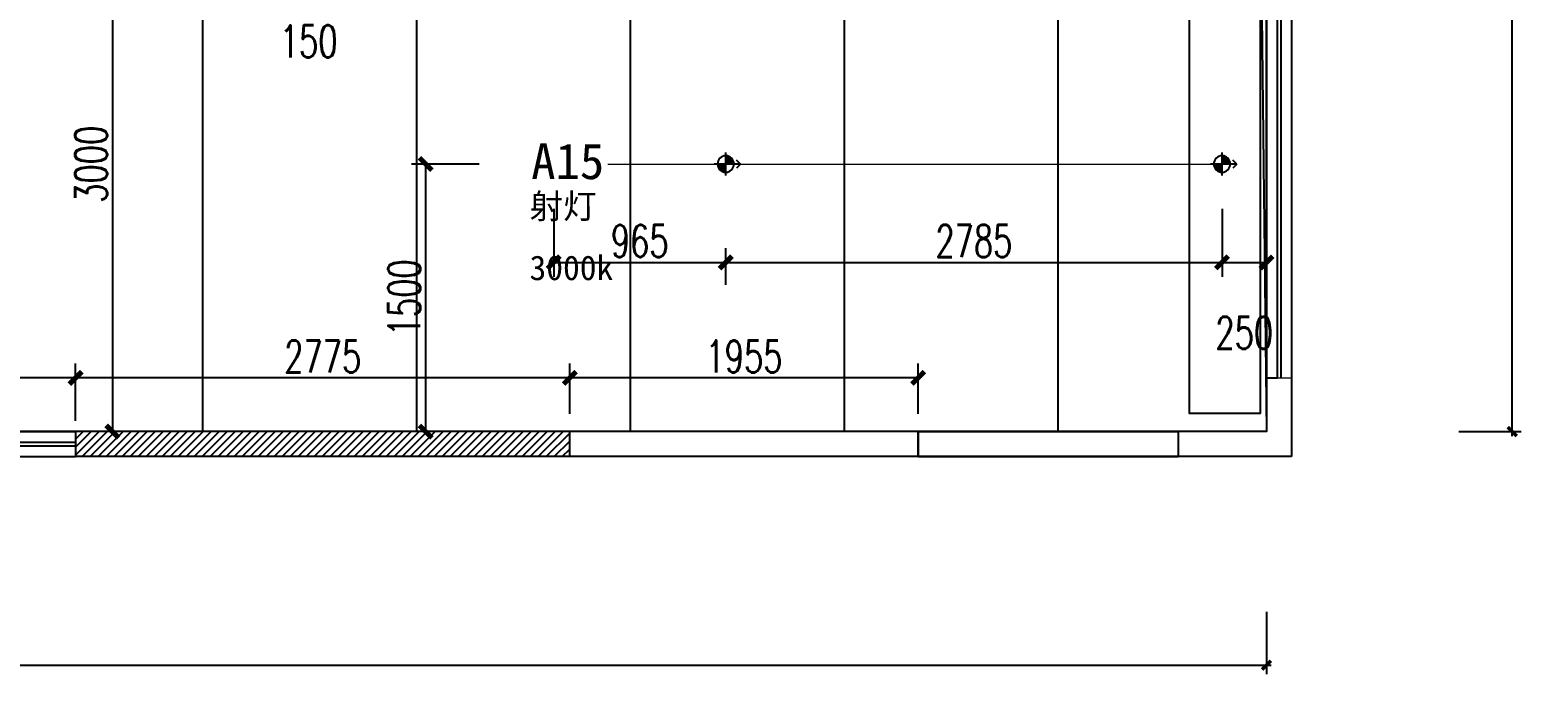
# Model space of a CAD drawing. Header units: millimetres. Extents: x 5625199 to 7433318, y -3316392 to -2552493.
# Drawn here: x 5920079 to 5928448, y -2599390 to -2595776 of the extents above; entities that cross this region are included whole.
import ezdxf

# ---------------------------------------------------------------- set-up
doc = ezdxf.new("R2010")
doc.units = ezdxf.units.MM
doc.header["$PDMODE"] = 35
doc.header["$PDSIZE"] = -10
for name, color, linetype in [('250', 250, 'Continuous'), ('8', 8, 'Continuous'), ('PL-地坪线', 8, 'Continuous'), ('PL-天花', 30, 'Continuous'), ('PL-新建墙体', 5, 'Continuous'), ('PL-新建墙体尺寸', 155, 'Continuous'), ('PL-活动家具', 15, 'Continuous'), ('PL-灯具', 2, 'Continuous'), ('PL-灯具尺寸', 155, 'Continuous'), ('开关', 1, 'Continuous')]:
    doc.layers.add(name, color=color, linetype=linetype)
doc.styles.add('MFD-英文', font='stylu.ttf')
doc.styles.add('STYLE2', font='simhei.ttf')
doc.styles.add('标注-尺寸', font='simplex.shx', dxfattribs={"width": 0.7})
doc.dimstyles.new('100', dxfattribs={"dimtxt": 180, "dimasz": 70, "dimexe": 80, "dimexo": 100, "dimgap": 30, "dimtad": 1, "dimdec": 0, "dimrnd": 5, "dimdsep": 46, "dimtxsty": '标注-尺寸', "dimblk": 'ARCHTICK', "dimcen": 0.2, "dimdle": 5, "dimclrd": 8, "dimclre": 8, "dimclrt": 2, "dimadec": 0, "dimazin": 0, "dimtfac": 1, "dimtdec": 0, "dimtmove": 2, "dimatfit": 3, "dimldrblk": 'ccccc', "dimfxl": 300, "dimfxlon": 1, "dimtolj": 1, "dimtzin": 0, "dimarcsym": 0})
doc.dimstyles.new('MS55', dxfattribs={"dimscale": 0, "dimtxt": 5, "dimasz": 1, "dimexe": 1, "dimexo": 0.8, "dimgap": 1, "dimtad": 1, "dimdec": 0, "dimrnd": 5, "dimdsep": 46, "dimtxsty": '标注-尺寸', "dimblk": 'ARCHTICK', "dimcen": 0, "dimdle": 0.5, "dimclrd": 256, "dimclre": 256, "dimclrt": 50, "dimadec": 0, "dimazin": 0, "dimtfac": 1, "dimtdec": 0, "dimtix": 1, "dimtofl": 0, "dimtmove": 2, "dimatfit": 3, "dimldrblk": 'jt2', "dimfxl": 6, "dimfxlon": 1, "dimtvp": 1, "dimtolj": 1, "dimtzin": 0, "dimarcsym": 0})

# ---------------------------------------------------------------- blocks, each defined once
blk = doc.blocks.new('黑石hei10.cn06063789')
h = blk.add_hatch(color=8)
h.paths.add_polyline_path([(0, 42), (30, 42, 0.414214), (0, 72)])
h.paths.add_polyline_path([(0, 42), (-30, 42, 0.414214), (0, 12)])
at = {"color": 0}
for p, q in [((0, 96), (-14.6, 81.4)), ((0, 96), (0, 0)), ((0, 96), (14.6, 81.4)), ((-42, 42), (42, 42))]:
    blk.add_line(p, q, dxfattribs=at)
blk.add_circle((0, 42), 30, dxfattribs=at)
blk = doc.blocks.new('*U65')
at = {"layer": 'PL-灯具'}
blk.add_blockref('黑石hei10.cn06063789', (0, -42), dxfattribs=at)
blk = doc.blocks.new('_ArchTick')
at = {"color": 0, "linetype": 'ByBlock', "const_width": 0.4}
blk.add_lwpolyline([(-0.5, -0.5), (0.5, 0.5)], dxfattribs=at)
blk = doc.blocks.new('*D127')
at = {"layer": 'Defpoints', "color": 0, "transparency": 16777216}
for p in [(5923018.8, -2595879.3), (5923984.2, -2597080.3), (5923984.2, -2597306.2)]:
    blk.add_point(p, dxfattribs=at)
at = {"layer": 'PL-灯具尺寸', "color": 8, "lineweight": -2, "ltscale": 500, "transparency": 16777216}
for p, q in [((5923018.8, -2596780.3), (5923018.8, -2597160.3)), ((5923013.8, -2597080.3), (5923989.2, -2597080.3)), ((5923984.2, -2597206.2), (5923984.2, -2597000.3))]:
    blk.add_line(p, q, dxfattribs=at)
at = {"layer": 'PL-灯具尺寸', "color": 8, "linetype": 'ByBlock', "lineweight": -2, "transparency": 16777216, "xscale": 70, "yscale": 70, "zscale": 70, "rotation": 180}
blk.add_blockref('_ArchTick', (5923018.8, -2597080.3), dxfattribs=at)
at = {"layer": 'PL-灯具尺寸', "color": 8, "linetype": 'ByBlock', "lineweight": -2, "transparency": 16777216, "xscale": 70, "yscale": 70, "zscale": 70}
blk.add_blockref('_ArchTick', (5923984.2, -2597080.3), dxfattribs=at)
at = {"layer": 'PL-灯具尺寸', "color": 2, "ltscale": 500, "transparency": 16777216, "insert": (5923501.5, -2596960.3), "char_height": 180, "attachment_point": 5, "style": '标注-尺寸'}
blk.add_mtext('\\A1;965', dxfattribs=at)
blk = doc.blocks.new('ccccc')
h = blk.add_hatch(color=44)
h.dxf.hatch_style = 1
h.paths.add_polyline_path([(-1.71, -1.12), (-1.35, -1.47), (0, 0), (-1.35, 1.47), (-1.71, 1.12), (-0.42, 0)])
at = {"color": 44}
for p, q in [((-1.35, 1.47), (-1.71, 1.12)), ((0, 0), (-1.35, 1.47)), ((-0.42, 0), (-5.07, 0)), ((-1.71, 1.12), (-0.42, 0)), ((-1.71, -1.12), (-0.42, 0)), ((0, 0), (-1.35, -1.47)), ((-1.35, -1.47), (-1.71, -1.12))]:
    blk.add_line(p, q, dxfattribs=at)
blk = doc.blocks.new('*D128')
at = {"layer": 'Defpoints', "color": 0, "transparency": 16777216}
for p in [(5926769.2, -2596528.4), (5926769.2, -2597080.3), (5923984.2, -2597306.2)]:
    blk.add_point(p, dxfattribs=at)
at = {"layer": 'PL-灯具尺寸', "color": 8, "lineweight": -2, "ltscale": 500, "transparency": 16777216}
for p, q in [((5926769.2, -2596780.3), (5926769.2, -2597160.3)), ((5923979.2, -2597080.3), (5926774.2, -2597080.3)), ((5923984.2, -2597206.2), (5923984.2, -2597000.3))]:
    blk.add_line(p, q, dxfattribs=at)
at = {"layer": 'PL-灯具尺寸', "color": 8, "linetype": 'ByBlock', "lineweight": -2, "transparency": 16777216, "xscale": 70, "yscale": 70, "zscale": 70, "rotation": 180}
blk.add_blockref('_ArchTick', (5923984.2, -2597080.3), dxfattribs=at)
at = {"layer": 'PL-灯具尺寸', "color": 8, "linetype": 'ByBlock', "lineweight": -2, "transparency": 16777216, "xscale": 70, "yscale": 70, "zscale": 70}
blk.add_blockref('_ArchTick', (5926769.2, -2597080.3), dxfattribs=at)
at = {"layer": 'PL-灯具尺寸', "color": 2, "ltscale": 500, "transparency": 16777216, "insert": (5925376.7, -2596960.3), "char_height": 180, "attachment_point": 5, "style": '标注-尺寸'}
blk.add_mtext('\\A1;2785', dxfattribs=at)
blk = doc.blocks.new('*D129')
at = {"layer": 'Defpoints', "color": 0, "transparency": 16777216}
for p in [(5926769.2, -2596528.4), (5927018.9, -2597056.2), (5927018.9, -2597080.3)]:
    blk.add_point(p, dxfattribs=at)
at = {"layer": 'PL-灯具尺寸', "color": 8, "lineweight": -2, "ltscale": 500, "transparency": 16777216}
for p, q in [((5926769.2, -2596780.3), (5926769.2, -2597160.3)), ((5926764.2, -2597080.3), (5927023.9, -2597080.3)), ((5927018.9, -2597080.3), (5927018.9, -2597160.3))]:
    blk.add_line(p, q, dxfattribs=at)
at = {"layer": 'PL-灯具尺寸', "color": 8, "linetype": 'ByBlock', "lineweight": -2, "transparency": 16777216, "xscale": 70, "yscale": 70, "zscale": 70, "rotation": 180}
blk.add_blockref('_ArchTick', (5926769.2, -2597080.3), dxfattribs=at)
at = {"layer": 'PL-灯具尺寸', "color": 8, "linetype": 'ByBlock', "lineweight": -2, "transparency": 16777216, "xscale": 70, "yscale": 70, "zscale": 70}
blk.add_blockref('_ArchTick', (5927018.9, -2597080.3), dxfattribs=at)
at = {"layer": 'PL-灯具尺寸', "color": 2, "ltscale": 500, "transparency": 16777216, "insert": (5926894.1, -2597475.3), "char_height": 180, "attachment_point": 5, "style": '标注-尺寸'}
blk.add_mtext('\\A1;250', dxfattribs=at)
blk = doc.blocks.new('*D1228')
at = {"layer": '8', "lineweight": -2, "ltscale": 500, "transparency": 16777216}
for p, q in [((5928397.7, -2598054.5), (5928397.7, -2580084.3)), ((5928097.7, -2580109.3), (5928447.7, -2580109.3)), ((5928097.7, -2598029.5), (5928447.7, -2598029.5))]:
    blk.add_line(p, q, dxfattribs=at)
at = {"layer": 'Defpoints', "color": 0, "transparency": 16777216}
for p in [(5926888.1, -2580109.3), (5928397.7, -2580109.3), (5926771, -2598029.5)]:
    blk.add_point(p, dxfattribs=at)
at = {"layer": '8', "linetype": 'ByBlock', "lineweight": -2, "transparency": 16777216, "xscale": 50.00000000000001, "yscale": 50.00000000000001, "zscale": 50.00000000000001}
for p, rotation in [((5928397.7, -2580109.3), 90), ((5928397.7, -2598029.5), 270)]:
    blk.add_blockref('_ArchTick', p, dxfattribs=dict(at, rotation=rotation))
at = {"layer": '8', "color": 50, "ltscale": 500, "transparency": 16777216, "insert": (5928222.7, -2589069.4), "char_height": 250, "attachment_point": 5, "rotation": 90, "style": '标注-尺寸'}
blk.add_mtext('\\A1;17920', dxfattribs=at)
blk = doc.blocks.new('jt2')
at = {"ltscale": 0.1}
blk.add_line((0, 0), (-1, 0), dxfattribs=at)
at = {"color": 6, "ltscale": 0.1}
blk.add_lwpolyline([(-1.22, 1.26), (-0.72, 1.5), (0.02, 0), (-0.72, -1.5), (-1.22, -1.26), (0, 0), (-1.22, 1.26)], dxfattribs=at)
blk = doc.blocks.new('*D1231')
at = {"layer": '8', "lineweight": -2, "ltscale": 500, "transparency": 16777216}
for p, q in [((5900849.4, -2599040.3), (5900849.4, -2599390.3)), ((5927019, -2599040.3), (5927019, -2599390.3)), ((5900824.4, -2599340.3), (5927044, -2599340.3))]:
    blk.add_line(p, q, dxfattribs=at)
at = {"layer": 'Defpoints', "color": 0, "transparency": 16777216}
for p in [(5900849.4, -2594171.5), (5927019, -2598029.5), (5927019, -2599340.3)]:
    blk.add_point(p, dxfattribs=at)
at = {"layer": '8', "linetype": 'ByBlock', "lineweight": -2, "transparency": 16777216, "xscale": 50.00000000000001, "yscale": 50.00000000000001, "zscale": 50.00000000000001, "rotation": 180}
blk.add_blockref('_ArchTick', (5900849.4, -2599340.3), dxfattribs=at)
at = {"layer": '8', "linetype": 'ByBlock', "lineweight": -2, "transparency": 16777216, "xscale": 50.00000000000001, "yscale": 50.00000000000001, "zscale": 50.00000000000001}
blk.add_blockref('_ArchTick', (5927019, -2599340.3), dxfattribs=at)
at = {"layer": '8', "color": 50, "ltscale": 500, "transparency": 16777216, "insert": (5913934.2, -2599165.3), "char_height": 250, "attachment_point": 5, "style": '标注-尺寸'}
blk.add_mtext('\\A1;26170', dxfattribs=at)
blk = doc.blocks.new('*D1303')
at = {"layer": 'Defpoints', "color": 0, "transparency": 16777216}
for p in [(5923109.4, -2597728), (5923109.4, -2598029.5), (5925063.9, -2598029.5)]:
    blk.add_point(p, dxfattribs=at)
at = {"layer": 'PL-新建墙体尺寸', "color": 8, "lineweight": -2, "ltscale": 500, "transparency": 16777216}
for p, q in [((5923109.4, -2597929.5), (5923109.4, -2597648)), ((5925063.9, -2597929.5), (5925063.9, -2597648)), ((5925068.9, -2597728), (5923104.4, -2597728))]:
    blk.add_line(p, q, dxfattribs=at)
at = {"layer": 'PL-新建墙体尺寸', "color": 8, "linetype": 'ByBlock', "lineweight": -2, "transparency": 16777216, "xscale": 70, "yscale": 70, "zscale": 70, "rotation": 180}
blk.add_blockref('_ArchTick', (5923109.4, -2597728), dxfattribs=at)
at = {"layer": 'PL-新建墙体尺寸', "color": 8, "linetype": 'ByBlock', "lineweight": -2, "transparency": 16777216, "xscale": 70, "yscale": 70, "zscale": 70}
blk.add_blockref('_ArchTick', (5925063.9, -2597728), dxfattribs=at)
at = {"layer": 'PL-新建墙体尺寸', "color": 2, "ltscale": 500, "transparency": 16777216, "insert": (5924086.7, -2597608), "char_height": 180, "attachment_point": 5, "style": '标注-尺寸'}
blk.add_mtext('\\A1;1955', dxfattribs=at)
blk = doc.blocks.new('*D1304')
at = {"layer": 'Defpoints', "color": 0, "transparency": 16777216}
for p in [(5920336.2, -2597728), (5920336.2, -2598069.5), (5923109.4, -2598029.5)]:
    blk.add_point(p, dxfattribs=at)
at = {"layer": 'PL-新建墙体尺寸', "color": 8, "lineweight": -2, "ltscale": 500, "transparency": 16777216}
for p, q in [((5920336.2, -2597969.5), (5920336.2, -2597648)), ((5923109.4, -2597929.5), (5923109.4, -2597648)), ((5923114.4, -2597728), (5920331.2, -2597728))]:
    blk.add_line(p, q, dxfattribs=at)
at = {"layer": 'PL-新建墙体尺寸', "color": 8, "linetype": 'ByBlock', "lineweight": -2, "transparency": 16777216, "xscale": 70, "yscale": 70, "zscale": 70, "rotation": 180}
blk.add_blockref('_ArchTick', (5920336.2, -2597728), dxfattribs=at)
at = {"layer": 'PL-新建墙体尺寸', "color": 8, "linetype": 'ByBlock', "lineweight": -2, "transparency": 16777216, "xscale": 70, "yscale": 70, "zscale": 70}
blk.add_blockref('_ArchTick', (5923109.4, -2597728), dxfattribs=at)
at = {"layer": 'PL-新建墙体尺寸', "color": 2, "ltscale": 500, "transparency": 16777216, "insert": (5921722.8, -2597608), "char_height": 180, "attachment_point": 5, "style": '标注-尺寸'}
blk.add_mtext('\\A1;2775', dxfattribs=at)
blk = doc.blocks.new('*D1305')
at = {"layer": 'Defpoints', "color": 0, "transparency": 16777216}
for p in [(5907882.1, -2597728), (5920336.2, -2598069.5), (5907882.1, -2598169.5)]:
    blk.add_point(p, dxfattribs=at)
at = {"layer": 'PL-新建墙体尺寸', "color": 8, "lineweight": -2, "ltscale": 500, "transparency": 16777216}
for p, q in [((5907882.1, -2598028), (5907882.1, -2597648)), ((5920336.2, -2597969.5), (5920336.2, -2597648)), ((5920341.2, -2597728), (5907877.1, -2597728))]:
    blk.add_line(p, q, dxfattribs=at)
at = {"layer": 'PL-新建墙体尺寸', "color": 8, "linetype": 'ByBlock', "lineweight": -2, "transparency": 16777216, "xscale": 70, "yscale": 70, "zscale": 70, "rotation": 180}
blk.add_blockref('_ArchTick', (5907882.1, -2597728), dxfattribs=at)
at = {"layer": 'PL-新建墙体尺寸', "color": 8, "linetype": 'ByBlock', "lineweight": -2, "transparency": 16777216, "xscale": 70, "yscale": 70, "zscale": 70}
blk.add_blockref('_ArchTick', (5920336.2, -2597728), dxfattribs=at)
at = {"layer": 'PL-新建墙体尺寸', "color": 2, "ltscale": 500, "transparency": 16777216, "insert": (5914109.1, -2597608), "char_height": 180, "attachment_point": 5, "style": '标注-尺寸'}
blk.add_mtext('\\A1;12455', dxfattribs=at)
blk = doc.blocks.new('*D1375')
at = {"layer": 'Defpoints', "color": 0, "transparency": 16777216}
for p in [(5923984.2, -2596528.4), (5922300.1, -2598029.5), (5923760.9, -2598029.5)]:
    blk.add_point(p, dxfattribs=at)
at = {"layer": 'PL-灯具尺寸', "color": 8, "lineweight": -2, "ltscale": 500, "transparency": 16777216}
for p, q in [((5922600.1, -2596528.4), (5922220.1, -2596528.4)), ((5922300.1, -2596523.4), (5922300.1, -2598034.5)), ((5922600.1, -2598029.5), (5922220.1, -2598029.5))]:
    blk.add_line(p, q, dxfattribs=at)
at = {"layer": 'PL-灯具尺寸', "color": 8, "linetype": 'ByBlock', "lineweight": -2, "transparency": 16777216, "xscale": 70, "yscale": 70, "zscale": 70}
for p, rotation in [((5922300.1, -2596528.4), 90), ((5922300.1, -2598029.5), 270)]:
    blk.add_blockref('_ArchTick', p, dxfattribs=dict(at, rotation=rotation))
at = {"layer": 'PL-灯具尺寸', "color": 2, "ltscale": 500, "transparency": 16777216, "insert": (5922180.1, -2597278.9), "char_height": 180, "attachment_point": 5, "rotation": 90, "style": '标注-尺寸'}
blk.add_mtext('\\A1;1500', dxfattribs=at)
blk = doc.blocks.new('*D1405')
at = {"layer": 'Defpoints', "color": 0, "transparency": 16777216}
for p in [(5921718.8, -2595029.9), (5920542.9, -2598029.5), (5921021.2, -2598029.5)]:
    blk.add_point(p, dxfattribs=at)
at = {"layer": 'PL-新建墙体尺寸', "color": 8, "lineweight": -2, "ltscale": 500, "transparency": 16777216}
for p, q in [((5920842.9, -2595029.9), (5920462.9, -2595029.9)), ((5920542.9, -2595024.9), (5920542.9, -2598034.5)), ((5920842.9, -2598029.5), (5920462.9, -2598029.5))]:
    blk.add_line(p, q, dxfattribs=at)
at = {"layer": 'PL-新建墙体尺寸', "color": 8, "linetype": 'ByBlock', "lineweight": -2, "transparency": 16777216, "xscale": 70, "yscale": 70, "zscale": 70}
for p, rotation in [((5920542.9, -2595029.9), 90), ((5920542.9, -2598029.5), 270)]:
    blk.add_blockref('_ArchTick', p, dxfattribs=dict(at, rotation=rotation))
at = {"layer": 'PL-新建墙体尺寸', "color": 2, "ltscale": 500, "transparency": 16777216, "insert": (5920422.9, -2596529.7), "char_height": 180, "attachment_point": 5, "rotation": 90, "style": '标注-尺寸'}
blk.add_mtext('\\A1;3000', dxfattribs=at)
blk = doc.blocks.new('*D1407')
at = {"layer": 'Defpoints', "color": 0, "transparency": 16777216}
for p in [(5921568.8, -2595029.9), (5921718.8, -2595029.9), (5921568.8, -2595603.4)]:
    blk.add_point(p, dxfattribs=at)
at = {"layer": 'PL-新建墙体尺寸', "color": 8, "lineweight": -2, "ltscale": 500, "transparency": 16777216}
for p, q in [((5921568.8, -2595303.4), (5921568.8, -2595683.4)), ((5921718.8, -2595303.4), (5921718.8, -2595683.4)), ((5921723.8, -2595603.4), (5921563.8, -2595603.4))]:
    blk.add_line(p, q, dxfattribs=at)
at = {"layer": 'PL-新建墙体尺寸', "color": 8, "linetype": 'ByBlock', "lineweight": -2, "transparency": 16777216, "xscale": 70, "yscale": 70, "zscale": 70, "rotation": 180}
blk.add_blockref('_ArchTick', (5921568.8, -2595603.4), dxfattribs=at)
at = {"layer": 'PL-新建墙体尺寸', "color": 8, "linetype": 'ByBlock', "lineweight": -2, "transparency": 16777216, "xscale": 70, "yscale": 70, "zscale": 70}
blk.add_blockref('_ArchTick', (5921718.8, -2595603.4), dxfattribs=at)
at = {"layer": 'PL-新建墙体尺寸', "color": 2, "ltscale": 500, "transparency": 16777216, "insert": (5921643.8, -2595840.1), "char_height": 180, "attachment_point": 5, "style": '标注-尺寸'}
blk.add_mtext('\\A1;150', dxfattribs=at)

msp = doc.modelspace()

# ---------------------------------------------------------------- hatches: boundary and pattern name
at = {"layer": 'PL-地坪线', "ltscale": 500}
h = msp.add_hatch(dxfattribs=at)
h.set_pattern_fill('_USER', color=250, scale=1200, angle=90, pattern_type=0)
h.set_pattern_definition([(90, (5919849.4, -2585359.4), (-1200, 7e-14), [])])
h.paths.add_polyline_path([(5927018.95, -2585729.48), (5927018.95, -2585339.42), (5925478.78, -2585339.42), (5925328.78, -2585339.42), (5923168.78, -2585339.42), (5923068.78, -2585339.42), (5923018.78, -2585339.42), (5923018.78, -2585289.42), (5923018.78, -2585189.42), (5923018.78, -2580509.31), (5923018.78, -2580109.31), (5922418.78, -2580109.31), (5921357.27, -2580109.31), (5920757.27, -2580109.31), (5915357.27, -2580109.31), (5914757.27, -2580109.31), (5909357.27, -2580109.31), (5908757.27, -2580109.31), (5905389.39, -2580109.31), (5905389.39, -2583909.31), (5905389.39, -2584049.31), (5905389.39, -2585189.42), (5907850.52, -2585189.42), (5907850.52, -2584589.42), (5908000.52, -2584589.42), (5908600.52, -2584589.42), (5908750.52, -2584589.42), (5908750.52, -2585189.42), (5912854.13, -2585189.42), (5912854.13, -2584589.42), (5913004.13, -2584589.42), (5913004.13, -2585339.42), (5915404.13, -2585339.42), (5915404.13, -2584589.42), (5915554.13, -2584589.42), (5915554.13, -2585189.42), (5919699.42, -2585189.42), (5919699.42, -2584589.42), (5919849.42, -2584589.42), (5919849.42, -2585339.42), (5919849.42, -2585349.42), (5919849.42, -2585359.42), (5919849.42, -2587719.42), (5919849.42, -2587729.42), (5919849.42, -2587739.42), (5919849.42, -2588489.42), (5919699.42, -2588489.42), (5919699.42, -2587889.42), (5915554.13, -2587889.42), (5915554.13, -2588489.42), (5915404.13, -2588489.42), (5915404.13, -2587739.42), (5913004.13, -2587739.42), (5913004.13, -2588489.42), (5912854.13, -2588489.42), (5912854.13, -2587889.42), (5908750.52, -2587889.42), (5908750.52, -2588489.42), (5908600.52, -2588489.42), (5908600.52, -2587739.42), (5908000.52, -2587739.42), (5908000.52, -2588489.42), (5907850.52, -2588489.42), (5907850.52, -2587889.42), (5905389.66, -2587889.42), (5905389.39, -2590009.53), (5903189.37, -2590009.53), (5903189.37, -2598029.48), (5905109.37, -2598029.48), (5907882.09, -2598029.48), (5920336.21, -2598029.48), (5923109.37, -2598029.48), (5925063.95, -2598029.48), (5926523.14, -2598029.48), (5927018.96, -2598029.48), (5927018.94, -2597729.66), (5926984.21, -2595029.85), (5923018.77, -2595029.85), (5923018.77, -2593127.21), (5923152.98, -2593127.21), (5923152.98, -2593687.74), (5923224.03, -2593687.74), (5924124.04, -2593687.74), (5924787.2, -2593687.74), (5924787.2, -2591366.67), (5924124.04, -2591366.67), (5923224.03, -2591366.67), (5923152.98, -2591366.67), (5923152.98, -2591927.2), (5923018.77, -2591927.2), (5923018.77, -2591579.55), (5921718.77, -2591579.55), (5921718.77, -2595029.85), (5921568.77, -2595029.85), (5921568.77, -2591579.55), (5921468.77, -2591579.55), (5921468.77, -2591429.55), (5923018.77, -2591429.55), (5923018.77, -2589809.55), (5927018.95, -2589809.55), (5927018.95, -2586329.48), (5927018.95, -2585774.42)])
h.paths.add_polyline_path([(5906475.65, -2595493.67), (5907291.12, -2595493.67), (5907698.86, -2596199.89), (5907291.12, -2596906.11), (5906475.65, -2596906.11), (5906067.92, -2596199.89)], flags=16)
h.paths.add_polyline_path([(5906533.39, -2595593.67), (5907233.39, -2595593.67), (5907583.39, -2596199.89), (5907233.39, -2596806.11), (5906533.39, -2596806.11), (5906183.39, -2596199.89)], flags=0)
h.paths.add_polyline_path([(5907239.37, -2596199.48, 1), (5906539.37, -2596199.48, 1)], flags=0)
at = {"layer": 'PL-新建墙体'}
h = msp.add_hatch(dxfattribs=at)
h.set_pattern_fill('ANSI31', color=251, scale=10)
h.set_pattern_definition([(45, (273402.825, -417409.755), (-22.4506403, 22.4506403), [])])
h.paths.add_polyline_path([(5920336.21, -2598169.48), (5923109.37, -2598169.48), (5923109.37, -2598029.48), (5920336.21, -2598029.48)])
h.paths.add_polyline_path([(5907882.09, -2598169.48), (5907882.09, -2598029.48), (5905109.37, -2598029.48), (5905109.37, -2598169.48)])

# ---------------------------------------------------------------- linework, layer by layer
at = {"color": 250, "ltscale": 500}
for p, q in [((5927018.95, -2592329.66), (5927018.95, -2597729.66)), ((5927158.95, -2592329.66), (5927158.95, -2597729.66)), ((5907882.09, -2598029.48), (5920336.21, -2598029.48)), ((5907882.09, -2598169.48), (5920336.21, -2598169.48))]:
    msp.add_line(p, q, dxfattribs=at)
at = {"color": 3, "ltscale": 500}
for p, q in [((5927078.95, -2592329.66), (5927078.95, -2597729.66)), ((5927098.95, -2592329.66), (5927098.95, -2597729.66)), ((5907882.09, -2598089.48), (5920336.21, -2598089.48)), ((5907882.09, -2598109.48), (5920336.21, -2598109.48))]:
    msp.add_line(p, q, dxfattribs=at)
at = {"color": 255, "lineweight": 9}
for p, q in [((5927158.96, -2597729.71), (5927018.96, -2597729.71)), ((5925063.95, -2598029.48), (5923109.37, -2598029.48)), ((5925063.95, -2598169.48), (5925063.94, -2598169.48))]:
    msp.add_line(p, q, dxfattribs=at)
at = {"ltscale": 500}
for p, q in [((5927018.96, -2597729.71), (5927018.96, -2598029.48)), ((5927158.96, -2597729.71), (5927158.96, -2598169.48)), ((5925063.95, -2598029.48), (5923109.37, -2598029.48)), ((5927018.96, -2598029.48), (5926523.14, -2598029.48)), ((5925063.95, -2598169.48), (5923109.37, -2598169.48)), ((5927158.96, -2598169.48), (5926523.14, -2598169.48))]:
    msp.add_line(p, q, dxfattribs=at)
msp.add_line((5923109.37, -2598169.48), (5923109.37, -2598029.48))
at = {"color": 255, "ltscale": 500}
for p, q in [((5925063.95, -2598029.48), (5925063.95, -2598169.48)), ((5926523.14, -2598029.48), (5926523.14, -2598169.48))]:
    msp.add_line(p, q, dxfattribs=at)
at = {"color": 2, "ltscale": 500}
msp.add_lwpolyline([(5923018.77, -2593127.21), (5923018.77, -2595029.85), (5926984.21, -2595029.85), (5927018.96, -2598029.48), (5903639.37, -2598029.48)], dxfattribs=at)
at = {"layer": '250', "ltscale": 500}
msp.add_lwpolyline([(5925063.95, -2598029.48), (5926523.14, -2598029.48), (5926523.14, -2598169.48), (5925063.95, -2598169.48)], close=True, dxfattribs=at)
at = {"layer": 'PL-地坪线', "ltscale": 500}
for p, q in [((5926523.14, -2598029.48), (5925063.95, -2598029.48)), ((5925063.94, -2598169.48), (5926523.14, -2598169.48))]:
    msp.add_line(p, q, dxfattribs=at)
at = {"layer": 'PL-天花', "color": 250, "ltscale": 500}
for p, q in [((5926523.14, -2598029.48), (5925063.95, -2598029.48)), ((5925063.94, -2598169.48), (5926523.14, -2598169.48))]:
    msp.add_line(p, q, dxfattribs=at)
at = {"layer": 'PL-新建墙体'}
for p, q in [((5920336.21, -2598029.48), (5920336.21, -2598169.48)), ((5923109.37, -2598029.48), (5920336.21, -2598029.48)), ((5923109.37, -2598029.48), (5920336.21, -2598029.48)), ((5923109.37, -2598169.48), (5920336.21, -2598169.48)), ((5925063.95, -2598169.48), (5920336.21, -2598169.48))]:
    msp.add_line(p, q, dxfattribs=at)
msp.add_lwpolyline([(5927018.94, -2594889.75), (5927078.95, -2594889.75), (5927078.95, -2597729.66), (5927018.94, -2597729.66)], close=True, dxfattribs=at)
at = {"layer": 'PL-活动家具'}
msp.add_lwpolyline([(5926584.21, -2595107.29), (5926584.21, -2597926.16), (5926984.21, -2597926.16), (5926984.21, -2595107.29)], close=True, dxfattribs=at)
at = {"layer": '开关', "const_width": 7.95}
msp.add_lwpolyline([(5926778.43, -2596530.28), (5923321.5, -2596530.28)], dxfattribs=at)

# ---------------------------------------------------------------- block references
at = {"layer": 'PL-灯具', "xscale": -1.536000000000001, "yscale": 1.536000000000001, "zscale": 1.536000000000001, "rotation": 269.9999999999999}
for p in [(5923984.21, -2596528.41), (5926769.21, -2596528.41)]:
    msp.add_blockref('*U65', p, dxfattribs=at)

# ---------------------------------------------------------------- texts
at = {"layer": '开关', "color": 2, "linetype": 'ByBlock', "ltscale": 500, "insert": (5922892.68, -2596412.41, 0), "char_height": 200.7245, "attachment_point": 1, "line_spacing_factor": 1.5, "style": 'MFD-英文'}
msp.add_mtext('{\\fSimSun|b0|i0|c134|p2;A15}', dxfattribs=at)
at = {"layer": '开关', "color": 2, "ltscale": 0.5, "insert": (5922882.97, -2596695.83, 0), "char_height": 138.24, "attachment_point": 1, "rotation": 0.018481, "line_spacing_factor": 1.5, "style": 'STYLE2'}
msp.add_mtext('{\\fSimSun|b0|i0|c134|p2;射灯\\P}3000k', dxfattribs=at)

# ---------------------------------------------------------------- dimensions: what is measured, and where the dimension line sits
at = {"layer": '8', "color": 8, "ltscale": 500}
dim = msp.add_linear_dim(base=(5928397.73, -2580109.31), p1=(5926771.05, -2598029.48), p2=(5926888.11, -2580109.31), angle=90, dimstyle='MS55', override={"dimscale": 50}, dxfattribs=at)
dim.commit()
dim.dimension.update_dxf_attribs({"geometry": '*D1228', "text_midpoint": (5928222.73, -2589069.4)})
dim = msp.add_linear_dim(base=(5927018.96, -2599340.33), p1=(5900849.37, -2594171.48), p2=(5927018.96, -2598029.48), dimstyle='MS55', override={"dimscale": 50}, dxfattribs=at)
dim.commit()
dim.dimension.update_dxf_attribs({"geometry": '*D1231', "text_midpoint": (5913934.16, -2599165.33)})
at = {"layer": 'PL-新建墙体尺寸', "ltscale": 500}
dim = msp.add_linear_dim(base=(5920542.89, -2598029.48), p1=(5921718.77, -2595029.85), p2=(5921021.19, -2598029.48), angle=90, dimstyle='100', override={"dimtxsty": '标注-尺寸', "dimldrblk": 'ccccc'}, dxfattribs=at)
dim.commit()
dim.dimension.update_dxf_attribs({"geometry": '*D1405', "text_midpoint": (5920422.89, -2596529.67)})
dim = msp.add_linear_dim(base=(5921568.77, -2595603.44), p1=(5921718.77, -2595029.85), p2=(5921568.77, -2595029.85), dimstyle='100', override={"dimtxsty": '标注-尺寸', "dimldrblk": 'ccccc'}, dxfattribs=at)
dim.commit()
dim.dimension.update_dxf_attribs({"geometry": '*D1407', "text_midpoint": (5921643.77, -2595840.09), "dimtype": 160})
for base, p1, p2, picture, middle in [((5907882.09, -2597728.01), (5920336.21, -2598069.48), (5907882.09, -2598169.48), '*D1305', (5914109.15, -2597608.01)), ((5920336.21, -2597728.01), (5923109.37, -2598029.48), (5920336.21, -2598069.48), '*D1304', (5921722.79, -2597608.01)), ((5923109.37, -2597728.01), (5925063.94, -2598029.48), (5923109.37, -2598029.48), '*D1303', (5924086.66, -2597608.01))]:
    dim = msp.add_linear_dim(base=base, p1=p1, p2=p2, dimstyle='100', override={"dimtxsty": '标注-尺寸', "dimldrblk": 'ccccc'}, dxfattribs=at)
    dim.commit()
    dim.dimension.update_dxf_attribs({"geometry": picture, "text_midpoint": middle})
at = {"layer": 'PL-灯具尺寸', "ltscale": 500}
for base, p1, p2, picture, middle in [((5923984.21, -2597080.25), (5923018.78, -2595879.29), (5923984.21, -2597306.16), '*D127', (5923501.49, -2596960.25)), ((5926769.21, -2597080.25), (5923984.21, -2597306.16), (5926769.21, -2596528.41), '*D128', (5925376.71, -2596960.25)), ((5927018.94, -2597080.25), (5926769.21, -2596528.41), (5927018.94, -2597056.19), '*D129', (5926894.07, -2597475.25))]:
    dim = msp.add_linear_dim(base=base, p1=p1, p2=p2, dimstyle='100', dxfattribs=at)
    dim.commit()
    dim.dimension.update_dxf_attribs({"geometry": picture, "text_midpoint": middle})
dim = msp.add_linear_dim(base=(5922300.07, -2598029.48), p1=(5923984.21, -2596528.41), p2=(5923760.9, -2598029.48), angle=90, dimstyle='100', override={"dimtxsty": '标注-尺寸', "dimldrblk": 'ccccc'}, dxfattribs=at)
dim.commit()
dim.dimension.update_dxf_attribs({"geometry": '*D1375', "text_midpoint": (5922180.07, -2597278.95)})

doc.saveas('drawing.dxf')
